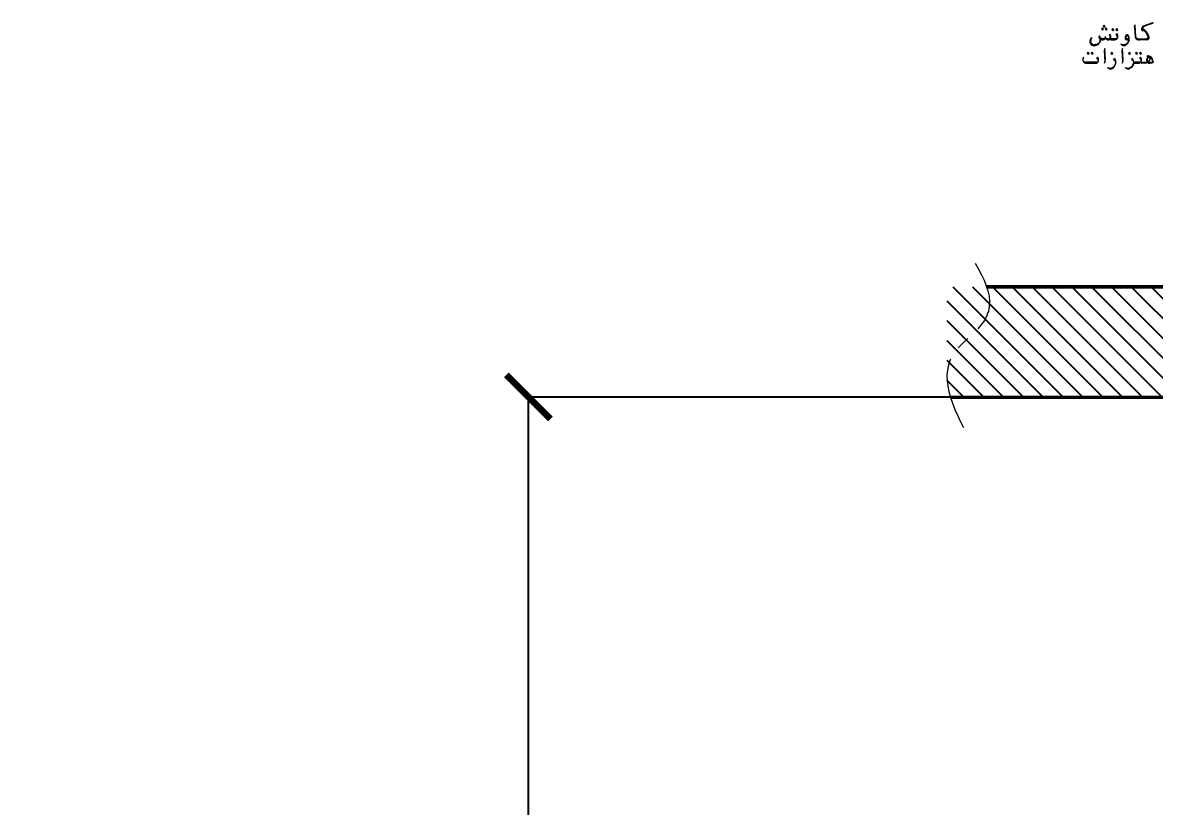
# Model space of a CAD drawing. Header units: millimetres. Extents: x 16084 to 24556, y -3303 to 19570.
# Drawn here: x 16084 to 18134, y 15459 to 16878 of the extents above; entities that cross this region are included whole.
import ezdxf

# ---------------------------------------------------------------- set-up
doc = ezdxf.new("R2010")
doc.units = ezdxf.units.MM
doc.header["$MEASUREMENT"] = 0
doc.layers.add('$1$PDF_0', color=7, linetype='Continuous')
doc.layers.add('$1$Wall', color=1, linetype='Continuous', lineweight=50)
doc.styles.add('Century Gothic$001H0', font='cent.shx')
doc.dimstyles.new('Copy of ISO-25', dxfattribs={"dimtxt": 250, "dimasz": 80, "dimexe": 1.25, "dimexo": 0.625, "dimtad": 1, "dimtxsty": 'Century Gothic$001H0', "dimblk": 'ARCHTICK', "dimcen": 2.5, "dimadec": 0, "dimazin": 0, "dimtfac": 1, "dimtmove": 0, "dimatfit": 3, "dimfxl": 1, "dimarcsym": 0})

# ---------------------------------------------------------------- blocks, each defined once
blk = doc.blocks.new('_ArchTick')
at = {"color": 0, "linetype": 'ByBlock', "const_width": 0.15}
blk.add_lwpolyline([(-0.5, -0.5), (0.5, 0.5)], dxfattribs=at)
blk = doc.blocks.new('*D11')
at = {"color": 0, "lineweight": -2, "transparency": 16777216}
for p, q in [((20199.375, 16200), (16998.75, 16200)), ((17000, -1000), (17000, 16200)), ((20199.375, -1000), (16998.75, -1000))]:
    blk.add_line(p, q, dxfattribs=at)
at = {"layer": 'Defpoints', "color": 0, "transparency": 16777216}
for p in [(17000, 16200), (20200, 16200), (20200, -1000)]:
    blk.add_point(p, dxfattribs=at)
at = {"color": 0, "lineweight": -2, "transparency": 16777216, "xscale": 80, "yscale": 80, "zscale": 80}
for p, rotation in [((17000, 16200), 90), ((17000, -1000), 270)]:
    blk.add_blockref('_ArchTick', p, dxfattribs=dict(at, rotation=rotation))
at = {"color": 0, "transparency": 16777216, "insert": (16874.375, 7600), "char_height": 250, "attachment_point": 5, "rotation": 90, "style": 'Century Gothic$001H0'}
blk.add_mtext('SHAFT TOTAL HEIGHT 17200', dxfattribs=at)

msp = doc.modelspace()

# ---------------------------------------------------------------- hatches: boundary and pattern name
at = {"ltscale": 4}
h = msp.add_hatch(dxfattribs=at)
h.set_pattern_fill('ANSI31', color=256, scale=8, angle=90)
h.set_pattern_definition([(135, (91611.166, 43530.816), (-17.960512, -17.960512), [])])
h.paths.add_polyline_path([(17757.924, 16199.693), (18445.207, 16199.693), (18445.207, 16399.433), (17757.924, 16399.433)], is_closed=False)

# ---------------------------------------------------------------- linework, layer by layer
at = {"layer": '$1$PDF_0', "lineweight": 18}
for points in [[(18044.753, 16870.782), (18042.637, 16872.899), (18041.125, 16871.085), (18042.939, 16868.968)], [(18041.427, 16865.642), (18039.311, 16867.759), (18037.799, 16866.247), (18039.613, 16864.13)], [(18048.382, 16865.642), (18046.265, 16867.759), (18044.753, 16866.247), (18046.87, 16864.13)], [(18060.476, 16864.735), (18058.36, 16866.852), (18056.848, 16865.037), (18058.964, 16862.921)], [(18067.733, 16864.735), (18065.616, 16866.852), (18063.802, 16865.037), (18065.919, 16862.921)], [(18043.241, 16804.262), (18044.753, 16807.891), (18045.358, 16810.31), (18043.846, 16831.173), (18042.637, 16826.94), (18043.846, 16807.588)], [(18075.292, 16804.262), (18077.106, 16807.891), (18077.408, 16810.31), (18076.199, 16831.173), (18074.99, 16826.94), (18075.897, 16807.588)], [(18015.726, 16822.102), (18013.61, 16824.218), (18012.098, 16822.706), (18014.214, 16820.59)], [(18022.681, 16822.102), (18020.866, 16824.218), (18019.052, 16822.706), (18021.169, 16820.59)], [(18058.36, 16821.799), (18056.243, 16823.916), (18054.731, 16822.102), (18056.545, 16819.985)], [(18090.41, 16821.799), (18088.294, 16823.916), (18086.782, 16822.102), (18088.898, 16819.985)], [(18103.109, 16822.102), (18100.993, 16824.218), (18099.481, 16822.706), (18101.598, 16820.59)], [(18110.366, 16822.102), (18108.25, 16824.218), (18106.435, 16822.706), (18108.552, 16820.59)]]:
    msp.add_lwpolyline(points, close=True, dxfattribs=at)
for points in [[(18043.846, 16869.875), (18041.73, 16871.992)], [(18100.086, 16852.036), (18098.876, 16873.504), (18097.969, 16872.899), (18096.76, 16870.48), (18097.365, 16867.759), (18098.876, 16852.036)], [(18099.481, 16851.733), (18098.272, 16868.968), (18097.667, 16871.689)], [(18113.995, 16871.689), (18130.927, 16877.737), (18130.02, 16876.225), (18115.506, 16871.085)], [(18034.473, 16853.85), (18032.961, 16851.733)], [(18040.52, 16865.037), (18038.403, 16867.154)], [(18047.777, 16865.037), (18045.66, 16867.154)], [(18053.219, 16856.269), (18051.708, 16854.757)], [(18064.709, 16848.71), (18053.522, 16848.71)], [(18065.012, 16848.105), (18063.802, 16847.803), (18054.429, 16847.803)], [(18059.569, 16863.828), (18057.755, 16865.945)], [(18065.616, 16857.781), (18064.407, 16856.269)], [(18066.826, 16863.828), (18064.709, 16865.945)], [(18065.012, 16856.874), (18066.221, 16855.362), (18067.128, 16853.548)], [(18087.386, 16847.803), (18083.153, 16847.803), (18081.944, 16848.407), (18081.037, 16850.524)], [(18082.851, 16854.152), (18084.06, 16855.059), (18084.968, 16855.059), (18086.782, 16852.943)], [(18088.294, 16848.71), (18084.665, 16848.71)], [(18104.017, 16848.71), (18118.832, 16848.71)], [(18120.647, 16847.803), (18104.924, 16847.803)], [(18111.878, 16866.549), (18112.785, 16862.316), (18110.366, 16864.433)], [(18044.148, 16807.891), (18044.451, 16809.1), (18043.241, 16828.149)], [(18055.638, 16846.593), (18062.29, 16846.593)], [(18076.501, 16807.891), (18076.501, 16809.1), (18075.594, 16828.149)], [(18083.456, 16846.593), (18088.294, 16846.593)], [(18104.924, 16846.593), (18107.04, 16846.593)], [(18120.647, 16846.593), (18106.133, 16846.593)], [(18014.819, 16821.497), (18012.703, 16823.311)], [(18022.076, 16821.497), (18019.959, 16823.311)], [(18030.844, 16815.45), (18029.333, 16813.636)], [(18030.24, 16814.24), (18031.449, 16812.728), (18032.356, 16810.914)], [(18057.452, 16820.892), (18055.336, 16823.009)], [(18089.805, 16820.892), (18087.689, 16823.009)], [(18102.202, 16821.497), (18100.388, 16823.311)], [(18108.25, 16815.45), (18107.04, 16813.636)], [(18109.459, 16821.497), (18107.343, 16823.311)], [(18107.645, 16814.24), (18108.854, 16812.728), (18109.761, 16810.914)], [(18121.554, 16806.984), (18120.647, 16808.798)], [(18121.554, 16816.659), (18125.484, 16815.45), (18128.508, 16813.333)], [(18030.24, 16805.472), (18029.03, 16805.169), (18009.981, 16805.169), (18008.469, 16805.472), (18006.958, 16806.076)], [(18029.937, 16806.076), (18008.772, 16806.076)], [(18010.888, 16804.262), (18027.518, 16804.262)], [(18107.645, 16805.472), (18106.435, 16805.169), (18097.062, 16805.169)], [(18098.272, 16804.262), (18104.924, 16804.262)], [(18109.157, 16806.076), (18118.832, 16806.076)], [(18120.949, 16806.076), (18118.53, 16805.169), (18110.366, 16805.169)], [(18116.413, 16804.262), (18111.273, 16804.262)], [(18130.927, 16806.076), (18129.415, 16805.169), (18124.88, 16805.169), (18122.763, 16806.076)], [(18125.787, 16806.076), (18129.113, 16806.076)]]:
    msp.add_lwpolyline(points, dxfattribs=at)
for points in [[(18017.244, 16842.438, -0.18110539), (18020.245, 16850.942, 0.11021726), (18018.156, 16844.007, 0.21257862), (18019.19, 16841.111)], [(18032.629, 16840.113, 0.26770238), (18035.379, 16845.064, 0.16534837), (18032.885, 16852.132)], [(18034.491, 16850.32, 0.67714591), (18044.871, 16849.904, 0.27558448), (18049.653, 16846.607, 0.40157223), (18054.399, 16850.467)], [(18034.733, 16850.466, 0.10236354), (18041.941, 16849.013, 0.28347809), (18044.685, 16850.748, 0.07863973), (18045.297, 16852.788)], [(18045.059, 16850.2, 0.15747367), (18051.188, 16848.719, 0.86611539), (18051.62, 16854.988)], [(18064.557, 16849.012, 0.53548612), (18066.942, 16852.661, 0.12595079), (18064.042, 16856.39)], [(18073.001, 16839.37, 0.51969524), (18087.797, 16846.679, 0.31492829), (18085.136, 16853.639)], [(18083.489, 16855.886, 0.17324239), (18080.557, 16850.649, 0.4881371), (18083.198, 16846.898)], [(18118.761, 16849.019, 0.41725407), (18122.415, 16852.27, 0.15748651), (18111.608, 16866.817)], [(18018.193, 16841.139, 0.23621891), (18024.455, 16837.221, 0.15747958), (18032.537, 16839.708)], [(18027.233, 16804.264, 0.35432667), (18032.514, 16808.327, 0.24409499), (18030.427, 16815.404)], [(18029.785, 16806.379, 0.53548612), (18032.17, 16810.028, 0.12595079), (18029.27, 16813.757)], [(18061.081, 16812.728), (18059.871, 16811.217, -0.33858744), (18063.309, 16803.382)], [(18093.434, 16812.728), (18092.224, 16811.217, -0.33858744), (18095.662, 16803.382)], [(18107.19, 16806.379, 0.53548612), (18109.575, 16810.028, 0.12595079), (18106.675, 16813.757)], [(18131.509, 16807.056, -0.38583965), (18128.206, 16804.262), (18125.484, 16804.262)], [(18107.343, 16806.076), (18096.155, 16806.076, -0.26773869), (18089.329, 16794.519)]]:
    msp.add_lwpolyline(points, format="xyb", dxfattribs=at)
for centre, radius, start, end in [((18120.798, 16863.677), 10.734, 131.818581, 176.363478), ((18117.169, 16866.398), 4.989, 114.480482, 172.752627), ((18024.948, 16847.349), 11.339, 255.646426, 35.7367), ((18024.95, 16846.14), 10.733, 355.411188, 36.477075), ((18040.066, 16854.303), 6.501, 233.442738, 303.371366), ((18039.155, 16852.188), 6.203, 343.55445, 6.915975), ((18049.742, 16852.489), 4.988, 232.414436, 327.59056), ((18047.928, 16850.978), 6.803, 20.7816, 44.161749), ((18045.812, 16851.582), 8.919, 353.038951, 34.101361), ((18055.486, 16848.861), 1.964, 179.690553, 270.309447), ((18062.139, 16852.187), 5.292, 268.545502, 346.587878), ((18059.72, 16852.489), 8.013, 348.953469, 43.822964), ((18084.212, 16851.582), 2.57, 126.05757, 276.673314), ((18083.909, 16851.28), 2.57, 67.327691, 122.206881), ((18084.514, 16854.605), 1.361, 46.254429, 133.745571), ((18076.956, 16848.257), 11.337, 352.812372, 40.827856), ((18104.47, 16852.792), 5.896, 186.108406, 272.066302), ((18104.772, 16853.698), 5.896, 198.548463, 274.990855), ((18104.47, 16853.699), 4.989, 198.093756, 274.526109), ((18105.981, 16848.861), 1.964, 179.690553, 270.309447), ((18097.516, 16843.419), 27.968, 16.704108, 57.766179), ((18119.891, 16851.279), 3.477, 277.753804, 23.290107), ((18120.495, 16850.374), 3.78, 270.042868, 17.021568), ((18023.739, 16842.814), 6.803, 182.058765, 255.257517), ((18025.554, 16847.048), 8.921, 223.693879, 266.492273), ((18025.553, 16851.883), 13.454, 266.653361, 300.692489), ((18078.467, 16841.907), 5.896, 204.406018, 299.588892), ((18074.536, 16848.861), 14.06, 299.768681, 351.216612), ((18009.225, 16811.67), 5.291, 139.72409, 261.981691), ((18010.435, 16810.763), 6.501, 140.868004, 272.267113), ((18055.79, 16805.623), 8.012, 10.799203, 51.862075), ((18054.277, 16806.227), 9.828, 359.243422, 45.519045), ((18087.84, 16805.623), 8.012, 10.799203, 51.862075), ((18086.328, 16806.227), 9.828, 359.243422, 45.519045), ((18104.772, 16809.554), 5.292, 268.545502, 346.587878), ((18102.353, 16809.856), 8.013, 348.953469, 43.822964), ((18115.657, 16815.904), 11.641, 272.87384, 334.505489), ((18118.984, 16813.787), 7.408, 269.724161, 342.928375), ((18125.334, 16810.158), 5.897, 129.701519, 268.575124), ((18120.798, 16805.018), 10.432, 23.001147, 91.283939), ((18122.31, 16816.205), 1.663, 68.224866, 195.75439), ((18125.333, 16811.066), 4.686, 158.844128, 274.304629), ((18123.217, 16811.972), 2.57, 350.657862, 161.262085), ((18123.216, 16811.973), 2.873, 337.996084, 124.026601), ((18120.193, 16806.832), 11.036, 0.57736, 77.013302), ((18128.961, 16808.345), 1.967, 272.546447, 27.976679), ((18053.673, 16805.623), 10.13, 241.117333, 346.658038), ((18054.278, 16799.576), 5.896, 204.406018, 299.588892), ((18054.278, 16801.391), 6.804, 240.899812, 290.626951), ((18051.857, 16807.138), 12.854, 291.528444, 311.325484), ((18050.347, 16806.227), 13.455, 299.513519, 359.468504), ((18085.724, 16805.623), 10.13, 241.117333, 346.658038), ((18086.328, 16799.576), 5.896, 204.406018, 299.588892), ((18086.328, 16801.391), 6.804, 240.899812, 290.626951), ((18083.908, 16807.138), 12.854, 291.528444, 311.325484), ((18098.119, 16806.227), 1.964, 179.690553, 270.309447), ((18111.121, 16806.227), 1.964, 179.690553, 270.309447)]:
    msp.add_arc(centre, radius, start, end, dxfattribs=at)
at = {"layer": '$1$Wall'}
for points in [[(20420.257, 16399.181), (17829.868, 16399.181)], [(17764.245, 16199.215), (20485.801, 16199.693), (20485.801, 16199.693)]]:
    msp.add_lwpolyline(points, dxfattribs=at)
msp.add_line((17764.245, 16199.693), (19928.383, 16199.693))
at = {"color": 7, "linetype": 'Continuous', "lineweight": 20, "true_color": 0x000007}
for points in [[(17809.013, 16442.018), (17815.334, 16431.485), (17820.6, 16421.477), (17825.341, 16411.47), (17829.027, 16401.463), (17832.188, 16391.983), (17834.294, 16382.503), (17834.821, 16373.022), (17834.294, 16364.068), (17833.241, 16355.641), (17831.661, 16350.901), (17830.081, 16346.688), (17827.974, 16342.474), (17825.867, 16338.787), (17819.547, 16330.36), (17813.753, 16323.513)], [(17795.846, 16306.133), (17788.999, 16299.812), (17781.625, 16291.912), (17778.465, 16288.752)], [(17764.245, 16268.211), (17763.718, 16267.158), (17761.085, 16258.204), (17758.978, 16249.25), (17757.924, 16239.243), (17758.451, 16229.763), (17759.505, 16219.756), (17761.611, 16209.749), (17764.245, 16199.215), (17767.932, 16188.681), (17772.145, 16177.621), (17776.885, 16167.087), (17782.152, 16156.026), (17787.946, 16144.966)]]:
    msp.add_lwpolyline(points, dxfattribs=at)

# ---------------------------------------------------------------- dimensions: what is measured, and where the dimension line sits
dim = msp.add_linear_dim(base=(17000, 16200), p1=(20200, -1000), p2=(20200, 16200), angle=90, text='SHAFT TOTAL HEIGHT <>', dimstyle='Copy of ISO-25')
dim.commit()
dim.dimension.update_dxf_attribs({"geometry": '*D11', "text_midpoint": (16874.375, 7600)})

doc.saveas('drawing.dxf')
